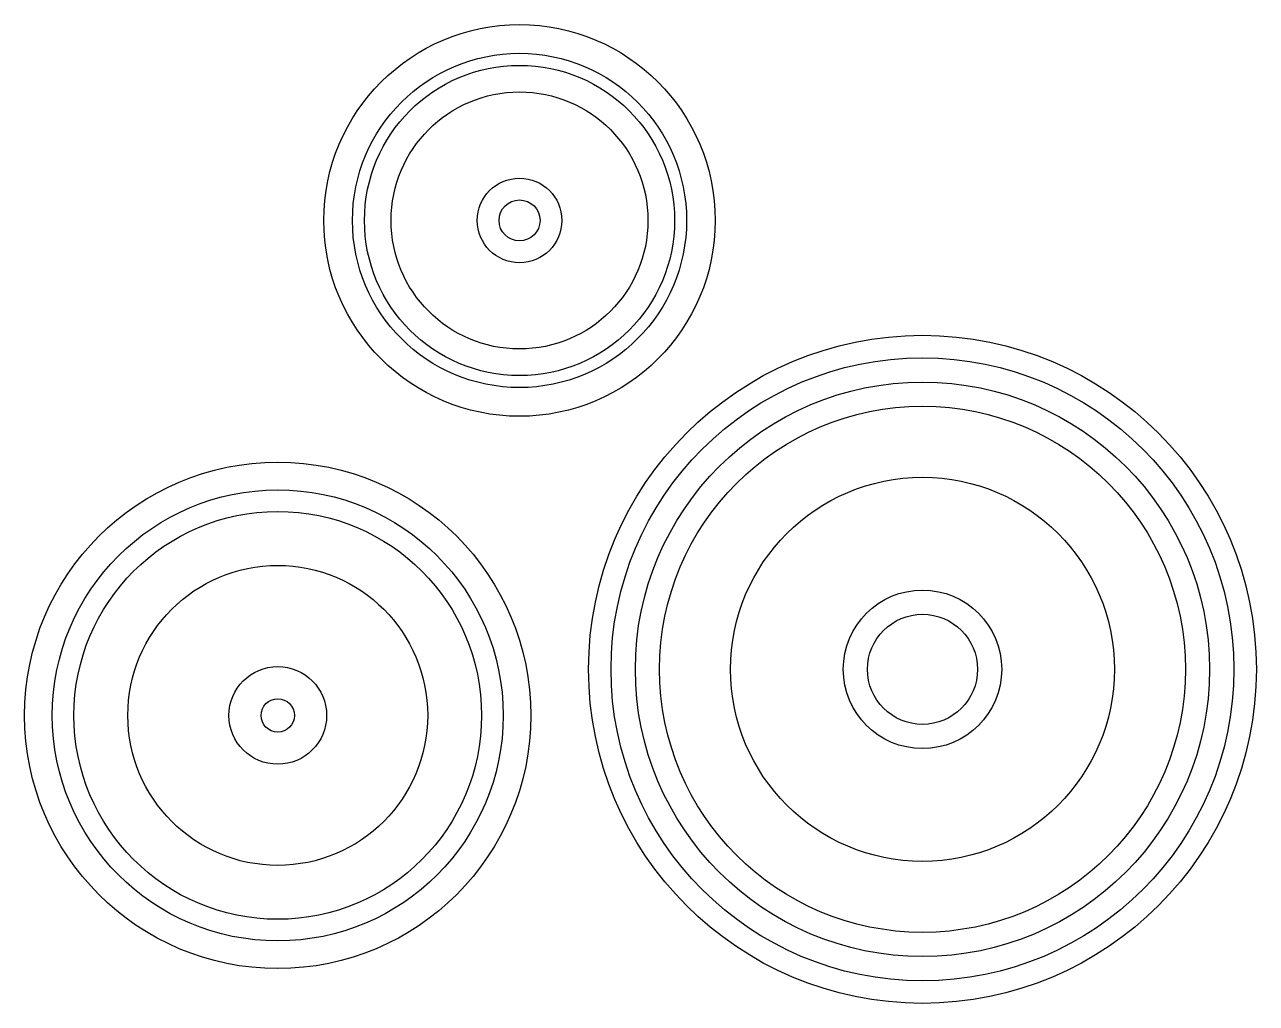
# Model space of a CAD drawing. Extents: x 16.789 to 17.342, y 4.893 to 5.332.
import ezdxf

# ---------------------------------------------------------------- set-up
doc = ezdxf.new("R2010")
doc.units = 0
doc.header["$LTSCALE"] = 0.3
doc.header["$MEASUREMENT"] = 0
doc.layers.get('0').update_dxf_attribs({"linetype": 'CONTINUOUS'})

msp = doc.modelspace()

# ---------------------------------------------------------------- linework, layer by layer
for centre, radius in [((17.01132, 5.24397), 0.08789), ((17.01132, 5.24397), 0.07501), ((17.01132, 5.24397), 0.06962), ((17.01132, 5.24397), 0.05768), ((17.01132, 5.24397), 0.01898), ((17.01132, 5.24397), 0.0092), ((17.19226, 5.04249), 0.14992), ((17.19226, 5.04249), 0.13984), ((17.19226, 5.04249), 0.12893), ((17.19226, 5.04249), 0.11806), ((16.90276, 5.02182), 0.11366), ((17.19226, 5.04249), 0.08618), ((16.90276, 5.02182), 0.10123), ((16.90276, 5.02182), 0.09152), ((16.90276, 5.02182), 0.06733), ((17.19226, 5.04249), 0.03557), ((17.19226, 5.04249), 0.02471), ((16.90276, 5.02182), 0.02193), ((16.90276, 5.02182), 0.00747)]:
    msp.add_circle(centre, radius)

doc.saveas('drawing.dxf')
